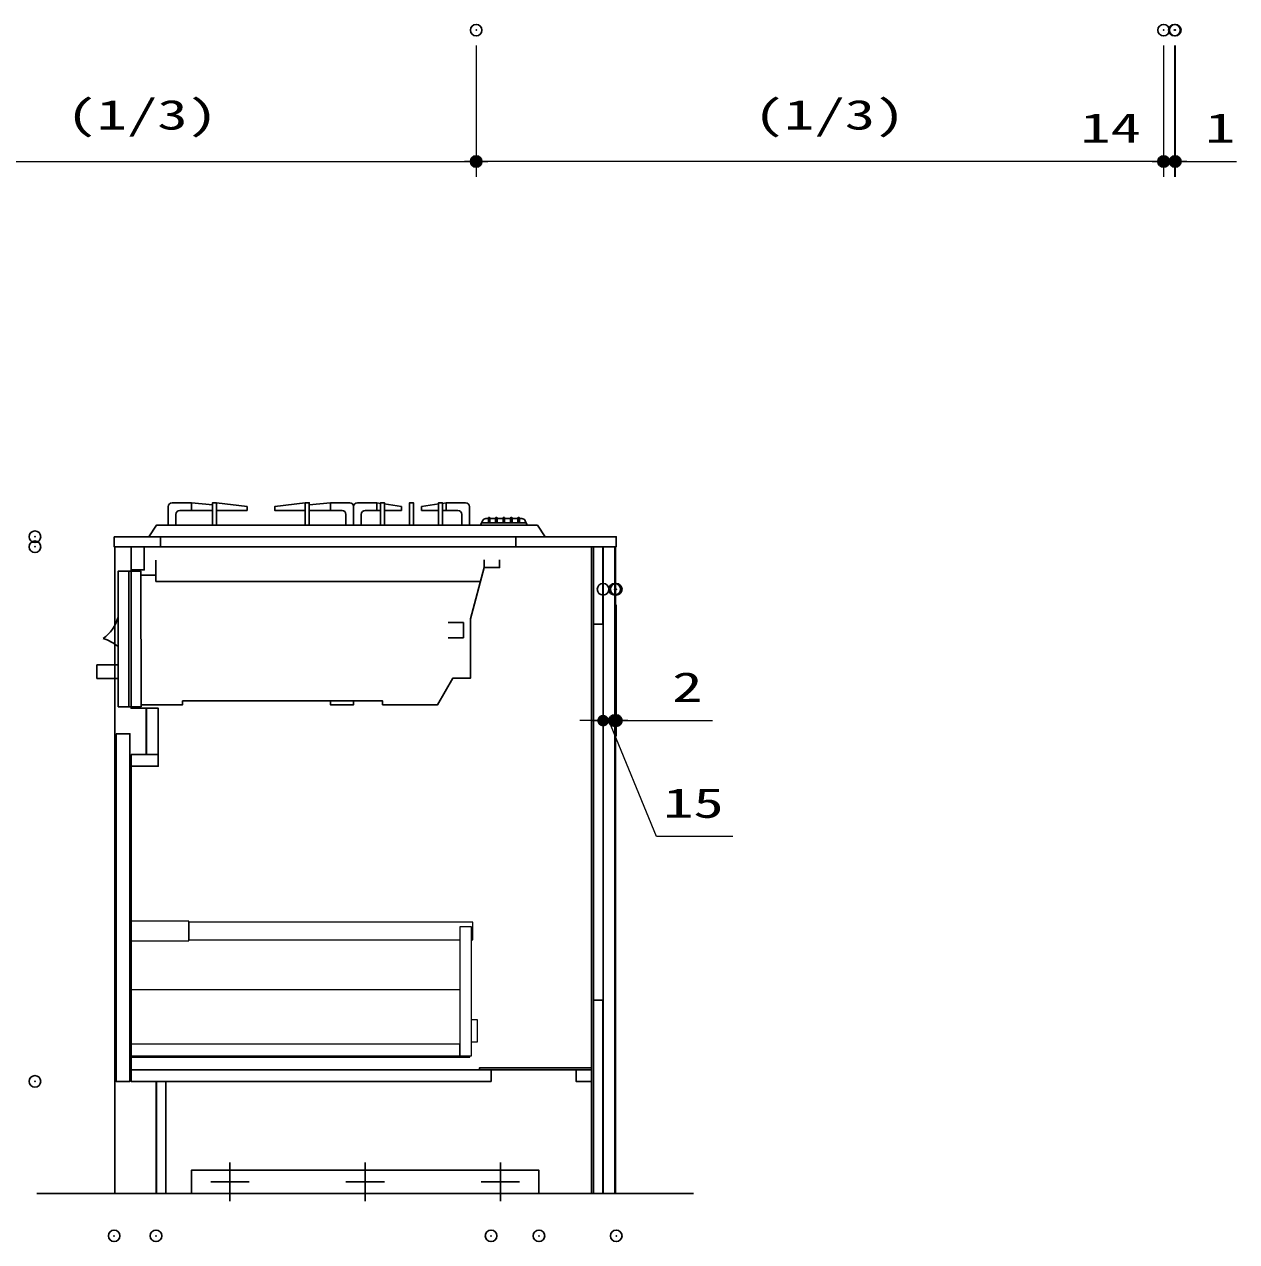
# Model space of a CAD drawing. Units: millimetres, scale not verified. Extents: x -9797 to 9797, y -4555 to 4555.
# Drawn here: x -287 to 1282, y -1923 to -348 of the extents above; entities that cross this region are included whole.
import ezdxf
from ezdxf.enums import TextEntityAlignment as Align

# ---------------------------------------------------------------- set-up
doc = ezdxf.new("R2010")
doc.units = ezdxf.units.MM
doc.header["$LTSCALE"] = 30
doc.header["$PDMODE"] = 32
doc.header["$PDSIZE"] = 15
for name, color, linetype, lineweight in [('0-0_0', 7, 'Continuous', 25), ('0-1_KABE', 4, 'Continuous', 25), ('0-2_寸法ﾚｲﾔｰ', 30, 'Continuous', 13), ('0-3_DEFPOINTS', 7, 'Continuous', 25), ('0-4_細線ﾚｲﾔｰ', 91, 'Continuous', 9), ('0-5_1', 7, 'Continuous', 25)]:
    doc.layers.add(name, color=color, linetype=linetype, lineweight=lineweight)
doc.styles.add('ＭＳ ゴシック', font='')
doc.styles.get('ＭＳ ゴシック').set_extended_font_data('MS Gothic')

# ---------------------------------------------------------------- blocks, each defined once
blk = doc.blocks.new('_DOT')
at = {"layer": '0-0_0', "color": 30}
blk.add_line((-15, 0), (-30, 0), dxfattribs=at)
for points in [[(0, 0), (-15, 0), (-14.88, 1.88)], [(0, 0), (-14.88, -1.88), (-15, 0)], [(0, 0), (-14.88, 1.88), (-14.53, 3.73)], [(0, 0), (-14.53, -3.73), (-14.88, -1.88)], [(0, 0), (-14.53, 3.73), (-13.95, 5.52)], [(0, 0), (-13.95, -5.52), (-14.53, -3.73)], [(0, 0), (-13.95, 5.52), (-13.14, 7.23)], [(0, 0), (-13.14, -7.23), (-13.95, -5.52)], [(0, 0), (-13.14, 7.23), (-12.14, 8.82)], [(0, 0), (-12.14, -8.82), (-13.14, -7.23)], [(0, 0), (-12.14, 8.82), (-10.93, 10.27)], [(0, 0), (-10.93, -10.27), (-12.14, -8.82)], [(0, 0), (-10.93, 10.27), (-9.56, 11.56)], [(0, 0), (-9.56, -11.56), (-10.93, -10.27)], [(0, 0), (-9.56, 11.56), (-8.04, 12.66)], [(0, 0), (-8.04, -12.66), (-9.56, -11.56)], [(0, 0), (-8.04, 12.66), (-6.39, 13.57)], [(0, 0), (-6.39, -13.57), (-8.04, -12.66)], [(0, 0), (-6.39, 13.57), (-4.64, 14.27)], [(0, 0), (-4.64, -14.27), (-6.39, -13.57)], [(0, 0), (-4.64, 14.27), (-2.81, 14.73)], [(0, 0), (-2.81, -14.73), (-4.64, -14.27)], [(0, 0), (-2.81, 14.73), (-0.94, 14.97)], [(0, 0), (-0.94, -14.97), (-2.81, -14.73)], [(0, 0), (-0.94, 14.97), (0.94, 14.97)], [(0, 0), (0.94, -14.97), (-0.94, -14.97)], [(0, 0), (0.94, 14.97), (2.81, 14.73)], [(0, 0), (2.81, 14.73), (4.64, 14.27)], [(0, 0), (4.64, 14.27), (6.39, 13.57)], [(0, 0), (6.39, 13.57), (8.04, 12.66)], [(0, 0), (8.04, 12.66), (9.56, 11.56)], [(0, 0), (9.56, 11.56), (10.93, 10.27)], [(0, 0), (10.93, 10.27), (12.14, 8.82)], [(0, 0), (12.14, 8.82), (13.14, 7.23)], [(0, 0), (13.14, 7.23), (13.95, 5.52)], [(0, 0), (13.95, 5.52), (14.53, 3.73)], [(0, 0), (14.53, 3.73), (14.88, 1.88)], [(0, 0), (14.88, 1.88), (15, 0)], [(0, 0), (2.81, -14.73), (0.94, -14.97)], [(0, 0), (4.64, -14.27), (2.81, -14.73)], [(0, 0), (6.39, -13.57), (4.64, -14.27)], [(0, 0), (8.04, -12.66), (6.39, -13.57)], [(0, 0), (9.56, -11.56), (8.04, -12.66)], [(0, 0), (10.93, -10.27), (9.56, -11.56)], [(0, 0), (12.14, -8.82), (10.93, -10.27)], [(0, 0), (13.14, -7.23), (12.14, -8.82)], [(0, 0), (13.95, -5.52), (13.14, -7.23)], [(0, 0), (14.53, -3.73), (13.95, -5.52)], [(0, 0), (14.88, -1.88), (14.53, -3.73)], [(0, 0), (15, 0), (14.88, -1.88)]]:
    blk.add_solid(points, dxfattribs=at)
blk = doc.blocks.new('A$C5C1B3AD6')
at = {"layer": '0-0_0'}
blk.add_lwpolyline([(15599.9, 0), (1799.9, 0), (1799.9, -390), (15599.9, -390)], close=True, dxfattribs=at)
at = {"layer": '0-5_1'}
for p, q in [((2100.2, 449.8), (2100.2, 1170)), ((2250.2, 1320), (3000.2, 1320)), ((3825.2, 1020), (2550.2, 1020)), ((3000.2, 1320), (3000.2, 1020)), ((3000.2, 1320), (3831.9, 1236.8)), ((6235.2, 1170), (6235.2, 1020)), ((8400.2, 1320), (7568.5, 1236.8)), ((7575.2, 1020), (8850.2, 1020)), ((8400.2, 1320), (8400.2, 1020)), ((9150.2, 1320), (8400.2, 1320)), ((9300.2, 449.8), (9300.2, 1170)), ((9300.2, 449.8), (9300.2, 1170)), ((9450.2, 1320), (10200.2, 1320)), ((10350.2, 1020), (9750.2, 1020)), ((10200.2, 1320), (10200.2, 1020)), ((10200.2, 1320), (10346.7, 1297.2)), ((10493.1, 1274.5), (11165.1, 1170)), ((11165.1, 1020), (10500.2, 1020)), ((11165.1, 1170), (11165.1, 1020)), ((12607.3, 1274.5), (11935.2, 1170)), ((11935.2, 1170), (11935.2, 1020)), ((11935.2, 1020), (12600.2, 1020)), ((12750.2, 1020), (13350.2, 1020)), ((12900.2, 1320), (12753.7, 1297.2)), ((12900.2, 1320), (12900.2, 1020)), ((13650.2, 1320), (12900.2, 1320)), ((13800.2, 449.8), (13800.2, 1170)), ((2400.2, 870), (2400.2, 449.8)), ((9000.2, 870), (9000.2, 449.8)), ((9600.2, 870), (9600.2, 449.8)), ((13500.2, 870), (13500.2, 449.8)), ((14303.4, 616.4), (14231.6, 450)), ((14270.9, 541), (16000.6, 541)), ((14441.1, 707.1), (14533.6, 707.1)), ((14593.6, 541), (14593.6, 721)), ((14593.6, 707.1), (14816.6, 707.1)), ((14876.6, 541), (14876.6, 721)), ((14876.6, 707.1), (15105.7, 707.1)), ((15105.7, 541), (15105.7, 721)), ((15165.7, 707.1), (15394.9, 707.1)), ((15394.9, 541), (15394.9, 721)), ((15454.9, 707.1), (15677.9, 707.1)), ((15677.9, 541), (15677.9, 721)), ((15737.9, 707.1), (15830.3, 707.1)), ((15968.1, 616.4), (16039.8, 450)), ((14231.6, 450), (16047.3, 450)), ((566.1, -6600), (566.1, -1341.7)), ((1036.9, -1492.6), (1620.8, -1492.6)), ((149.9, -3108.1), (150.2, -3108.1)), ((149.9, -3108.1), (149.9, -4260.6)), ((12969.3, -3325), (13569.3, -3325)), ((13569.3, -3325), (13569.3, -3925)), ((12969.3, -3925), (13569.3, -3925)), ((149.9, -6600), (1049.9, -6600))]:
    blk.add_line(p, q, dxfattribs=at)
for points in [[(3825.2, 449.8), (3825.2, 1320), (3975.2, 1320), (3975.2, 449.8)], [(3975.2, 1320), (5165.1, 1170), (5165.1, 1020), (3975.2, 1020)], [(7425.2, 1320), (6235.2, 1170), (6235.2, 1020), (7425.2, 1020)], [(7575.2, 449.8), (7575.2, 1320), (7425.2, 1320), (7425.2, 449.8)], [(10350.2, 449.8), (10350.2, 1320), (10500.2, 1320), (10500.2, 449.8)], [(11475.2, 449.8), (11475.2, 1320), (11625.2, 1320), (11625.2, 449.8)], [(12600.2, 449.8), (12600.2, 1320), (12750.2, 1320), (12750.2, 449.8)], [(14533.6, 721), (14533.6, 541), (14593.6, 541)], [(14816.6, 721), (14816.6, 541), (14876.6, 541)], [(15165.7, 721), (15165.7, 541), (15105.7, 541)], [(15454.9, 721), (15454.9, 541), (15394.9, 541)], [(15737.9, 721), (15737.9, 541), (15677.9, 541)], [(1350, 0), (1650, 450), (16440, 450), (16740, 0)], [(14226.9, -1735.7), (1620.8, -1735.7), (1620.8, -913.8)], [(14370, -900), (14370, -1200), (14970, -1200), (14970, -900)], [(149.9, -6600), (150, -1341.7), (1036.6, -1341.7), (1049.9, -6600)], [(14370, -1200), (13840, -3184.4), (13840, -5492.8), (13150.4, -5492.8), (12564.3, -6526.5), (10426.9, -6526.5), (10426.9, -6376.5), (2655.4, -6376.5), (2655.4, -6526.5), (1049.7, -6526.5)]]:
    blk.add_lwpolyline(points, dxfattribs=at)
for points in [[(149.9, -4978.5), (149.9, -5501.3), (-668.4, -5501.3), (-668.4, -4978.5)], [(9300, -6376.5), (9300, -6526.5), (8400, -6526.5), (8400, -6376.5)]]:
    blk.add_lwpolyline(points, close=True, dxfattribs=at)
for centre, radius, start, end in [((2250.2, 1170), 150, 90, 180), ((2550.2, 870), 150, 90, 180), ((8850.2, 870), 150, 0, 90), ((9150.2, 1170), 150, 0, 90), ((9450.2, 1170), 150, 90, 180), ((9750.2, 870), 150, 90, 180), ((13350.2, 870), 150, 0, 90), ((13650.2, 1170), 150, 0, 90), ((14441.1, 557.1), 150, 90, 156.68523), ((14563.6, 721), 30, 90, 180), ((14563.6, 721), 30, 0, 90), ((14846.6, 721), 30, 90, 180), ((14846.6, 721), 30, 0, 90), ((15135.7, 721), 30, 90, 180), ((15135.7, 721), 30, 0, 90), ((15424.9, 721), 30, 90, 180), ((15424.9, 721), 30, 0, 90), ((15707.9, 721), 30, 90, 180), ((15707.9, 721), 30, 0, 90), ((15830.3, 557.1), 150, 23.31477, 90), ((-1308.9, -2725.2), 1513.1, 305.53137, 344.60151), ((-856.9, -5482.9), 1585, 50.56527, 74.35823)]:
    blk.add_arc(centre, radius, start, end, dxfattribs=at)
blk = doc.blocks.new('A$C66026BD6')
at = {"layer": '0-4_細線ﾚｲﾔｰ', "lineweight": 5}
for points in [[(0, 5460), (2280, 5460), (2280, 6225), (0, 6225)], [(12810, 990), (13260, 990), (13260, 6000), (12810, 6000)], [(0, 990), (12810, 990), (12810, 1440), (0, 1440)]]:
    blk.add_lwpolyline(points, close=True, dxfattribs=at)
for points in [[(13260, 5497.5), (13311, 5497.5), (13311, 6187.5), (2280, 6187.5), (2280, 5497.5), (12810, 5497.5)], [(12810, 3552), (0, 3552), (0, 945), (13200, 945), (13200, 990)], [(13260, 1539), (13500, 1539), (13500, 2391), (13260, 2391)]]:
    blk.add_lwpolyline(points, dxfattribs=at)
blk = doc.blocks.new('A$C6603637F')
at = {"layer": '0-0_0'}
for points in [[(0, 0), (0, -25110), (-16980, -25110), (-16980, -20760), (-18330, -20760), (-18330, -8520), (-17280, -8520), (-17280, -6270), (-18330, -6270), (-18330, 0)], [(-18330, 0), (-17820, 0), (-17820, -900), (-18330, -900)], [(-450, 0), (-375, 0), (-375, -25110), (-450, -25110)], [(-15, 0), (-375, 0), (-375, -3000), (-15, -3000)], [(-17748, -6270), (-17730, -6270), (-17730, -8070), (-17748, -8070)], [(-17730, -6270), (-17280, -6270), (-17280, -8070), (-17730, -8070)], [(-18915, -7260), (-18375, -7260), (-18375, -20760), (-18915, -20760)], [(-18330, -8070), (-17280, -8070), (-17280, -8520), (-18330, -8520)], [(-15, -17610), (-375, -17610), (-375, -25110), (-15, -25110)], [(-18330, -20760), (-4350, -20760), (-4350, -20310), (-18330, -20310)], [(-450, -20235), (-4800, -20235), (-4800, -20310), (-450, -20310)], [(-1050, -20310), (-450, -20310), (-450, -20760), (-1050, -20760)]]:
    blk.add_lwpolyline(points, close=True, dxfattribs=at)
at = {"layer": '0-5_1'}
blk.add_lwpolyline([(-17340, -20760), (-17364, -20760), (-17364, -25110), (-17340, -25110)], close=True, dxfattribs=at)
at = {"layer": '0-4_細線ﾚｲﾔｰ'}
blk.add_blockref('A$C66026BD6', (-18375, -20760), dxfattribs=at)
blk = doc.blocks.new('A$C5C52CC60')
at = {"layer": '0-0_0'}
blk.add_lwpolyline([(0, 300), (13500, 300), (13500, 1200), (0, 1200)], close=True, dxfattribs=at)
at = {"layer": '0-5_1'}
for p, q in [((1500, 1500), (1500, 0)), ((6750, 1500), (6750, 0)), ((12000, 1500), (12000, 0)), ((750, 750), (2250, 750)), ((6000, 750), (7500, 750)), ((11250, 750), (12750, 750))]:
    blk.add_line(p, q, dxfattribs=at)

msp = doc.modelspace()

# ---------------------------------------------------------------- linework, layer by layer
at = {"layer": '0-0_0'}
for points in [[(-170.93, -1010.93), (479.07, -1010.93), (479.07, -1023.93), (-170.93, -1023.93)], [(-169.93, -1860.93), (478.07, -1860.93), (478.07, -1023.93), (-169.93, -1023.93)], [(462.07, -1023.93), (477.07, -1023.93), (477.07, -1860.93), (462.07, -1860.93)]]:
    msp.add_lwpolyline(points, close=True, dxfattribs=at)
at = {"layer": '0-1_KABE'}
msp.add_line((579.07, -1860.93), (-270.93, -1860.93), dxfattribs=at)
at = {"layer": '0-2_寸法ﾚｲﾔｰ'}
for p, q in [((297.79, -375.14), (297.79, -545.14)), ((297.79, -375.14), (297.79, -545.14)), ((1187.79, -375.14), (1187.79, -545.14)), ((1187.79, -375.14), (1187.79, -545.14)), ((1201.79, -375.14), (1201.79, -545.14)), ((1201.79, -375.14), (1201.79, -545.14)), ((1202.79, -375.14), (1202.79, -545.14)), ((-577.21, -525.14), (282.79, -525.14)), ((1172.79, -525.14), (312.79, -525.14)), ((1187.79, -525.14), (1071.37, -525.14)), ((1172.79, -525.14), (1157.79, -525.14)), ((1186.79, -525.14), (1171.79, -525.14)), ((1201.79, -525.14), (1187.79, -525.14)), ((1201.79, -525.14), (1202.79, -525.14)), ((1202.79, -525.14), (1282.32, -525.14)), ((1216.79, -525.14), (1231.79, -525.14)), ((1217.79, -525.14), (1232.79, -525.14)), ((462.07, -1098.93), (462.07, -1268.93)), ((477.07, -1098.93), (477.07, -1268.93)), ((477.07, -1098.93), (477.07, -1268.93)), ((479.07, -1098.93), (479.07, -1268.93)), ((447.07, -1248.93), (432.07, -1248.93)), ((462.07, -1248.93), (447.07, -1248.93)), ((462.07, -1248.93), (477.07, -1248.93)), ((477.07, -1248.93), (479.07, -1248.93)), ((479.07, -1248.93), (603.9, -1248.93)), ((492.07, -1248.93), (507.07, -1248.93)), ((494.07, -1248.93), (509.07, -1248.93))]:
    msp.add_line(p, q, dxfattribs=at)
msp.add_lwpolyline([(630.22, -1398.93), (531.17, -1398.93), (469.57, -1248.93)], dxfattribs=at)
at = {"layer": '0-3_DEFPOINTS'}
for p in [(297.79, -355.14), (1187.79, -355.14), (1201.79, -355.14), (1201.79, -355.14), (1202.79, -355.14), (297.79, -525.14), (297.79, -525.14), (1187.79, -525.14), (1202.79, -525.14), (-273.44, -1010.93), (-273.44, -1023.93), (462.07, -1078.93), (477.07, -1078.93), (479.07, -1078.93), (477.07, -1248.93), (479.07, -1248.93), (-273.44, -1715.93), (-170.93, -1915.93), (-116.74, -1915.93), (317.07, -1915.93), (379.06, -1915.93), (479.07, -1915.93), (479.07, -1915.93)]:
    msp.add_point(p, dxfattribs=at)

# ---------------------------------------------------------------- block references
at = {"layer": '0-0_0', "xscale": 0.03333333, "yscale": 0.03333333}
for name, p in [('A$C5C1B3AD6', (-170.93, -1010.93)), ('A$C5C52CC60', (-70.94, -1870.93))]:
    msp.add_blockref(name, p, dxfattribs=at)
at = {"layer": '0-2_寸法ﾚｲﾔｰ', "xscale": 0.5, "yscale": 0.5}
for p in [(297.79, -525.14), (1187.79, -525.14), (1187.79, -525.14), (1201.79, -525.14), (462.07, -1248.93), (477.07, -1248.93)]:
    msp.add_blockref('_DOT', p, dxfattribs=at)
at = {"layer": '0-2_寸法ﾚｲﾔｰ', "xscale": 0.5, "yscale": 0.5, "rotation": 180}
for p in [(297.79, -525.14), (1201.79, -525.14), (1202.79, -525.14), (477.07, -1248.93), (479.07, -1248.93)]:
    msp.add_blockref('_DOT', p, dxfattribs=at)
at = {"layer": '0-5_1', "xscale": 0.03333333, "yscale": 0.03333333}
msp.add_blockref('A$C6603637F', (462.07, -1023.93), dxfattribs=at)

# ---------------------------------------------------------------- texts
at = {"layer": '0-2_寸法ﾚｲﾔｰ', "style": 'ＭＳ ゴシック', "width": 1.5}
for s, p in [('(1/3)', (-232.92, -495.39)), ('(1/3)', (657.08, -495.39)), ('14', (1079.94, -512.54)), ('1', (1241.37, -512.54)), ('2', (551.52, -1236.33)), ('15', (539.74, -1386.33))]:
    msp.add_text(s, height=38.49, dxfattribs=at).set_placement(p, align=Align.BOTTOM_LEFT)

doc.saveas('drawing.dxf')
